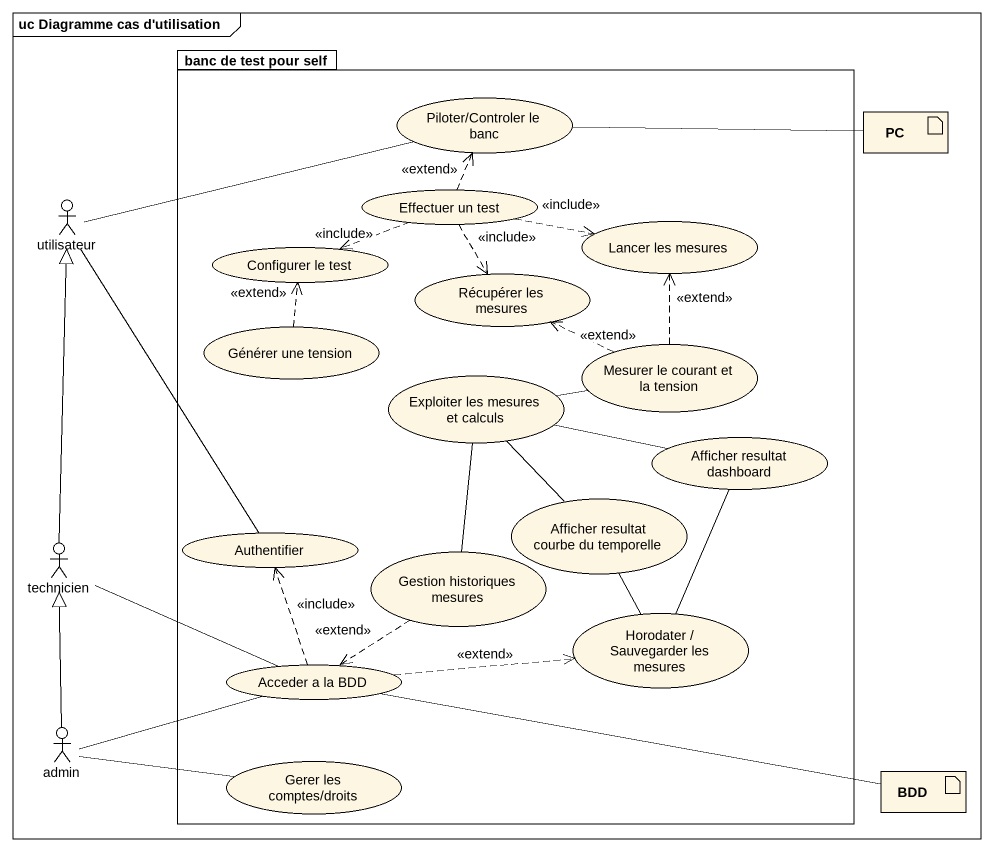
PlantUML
@startuml
mainframe uc Diagramme cas d'utilisation
package "banc de test pour self" as banc_de_test_pour_self {
  usecase "Piloter/Controler le banc" as Piloter_Controler_le_banc
  usecase "Effectuer un test" as Effectuer_un_test
  usecase "Configurer le test" as Configurer_le_test
  usecase "Lancer les mesures" as Lancer_les_mesures
  usecase "Récupérer les mesures" as Récupérer_les_mesures
  usecase "Générer une tension" as Générer_une_tension
  usecase "Mesurer le courant et la tension" as Mesurer_le_courant_et_la
  usecase "Exploiter les mesures et calculs" as Exploiter_les_mesures_et
  usecase "Afficher resultat dashboard" as Afficher_resultat_dashboard
  usecase Authentifier
  usecase "Afficher resultat courbe du temporelle" as Afficher_resultat_courbe_du
  usecase "Gestion historiques mesures" as Gestion_historiques_mesures
  usecase "Horodater / Sauvegarder les mesures" as Horodater_Sauvegarder_les
  usecase "Acceder a la BDD" as Acceder_a_la_BDD
  usecase "Gerer les comptes/droits" as Gerer_les_comptes_droits
}
artifact PC
actor utilisateur
actor technicien
actor admin
artifact BDD
Piloter_Controler_le_banc -right- PC
Piloter_Controler_le_banc -left- utilisateur
Effectuer_un_test .up.> Piloter_Controler_le_banc : <<extend>>
Effectuer_un_test .left.> Configurer_le_test : <<include>>
Effectuer_un_test .right.> Lancer_les_mesures : <<include>>
Effectuer_un_test ..> Récupérer_les_mesures : <<include>>
utilisateur -- Authentifier
Générer_une_tension .up.> Configurer_le_test : <<extend>>
Mesurer_le_courant_et_la .up.> Lancer_les_mesures : <<extend>>
Mesurer_le_courant_et_la .left.> Récupérer_les_mesures : <<extend>>
Mesurer_le_courant_et_la -left- Exploiter_les_mesures_et
Exploiter_les_mesures_et -right- Afficher_resultat_dashboard
Exploiter_les_mesures_et -- Gestion_historiques_mesures
Afficher_resultat_dashboard -- Horodater_Sauvegarder_les
Afficher_resultat_courbe_du -up- Exploiter_les_mesures_et
Afficher_resultat_courbe_du -- Horodater_Sauvegarder_les
technicien -up-|> utilisateur
technicien -right- Acceder_a_la_BDD
Gestion_historiques_mesures ..> Acceder_a_la_BDD : <<extend>>
Acceder_a_la_BDD .up.> Authentifier : <<include>>
Acceder_a_la_BDD .right.> Horodater_Sauvegarder_les : <<extend>>
Acceder_a_la_BDD -right- BDD
admin -up-|> technicien
admin -right- Acceder_a_la_BDD
admin -right- Gerer_les_comptes_droits
@enduml
